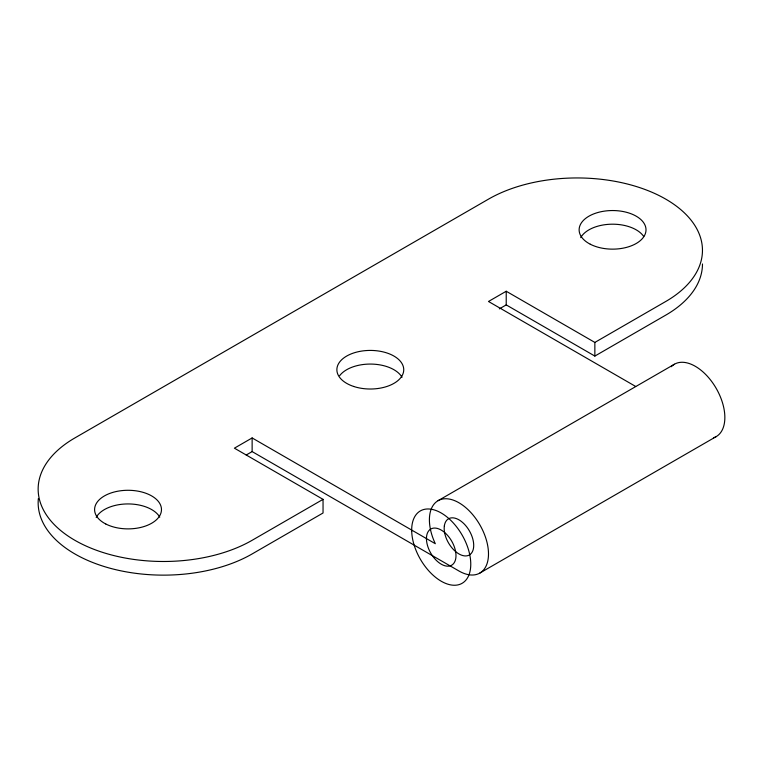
<?xml version="1.0" encoding="UTF-8"?>
<svg xmlns="http://www.w3.org/2000/svg" width="763" height="763" viewBox="0 0 763 763"><rect width="100%" height="100%" fill="white"/><g stroke="black" fill="none" stroke-linecap="round" stroke-linejoin="round"><path stroke-width="1.14" d="M246.22 455.006L252.133 451.591L458.945 570.991A41.784 24.12 60 0 0 487.815 546.279A41.784 24.12 60 0 0 446.66 498.764A41.784 24.12 60 0 0 435.311 543.704L252.133 437.943L234.403 448.177L323.045 499.355L323.045 512.994L252.133 553.938A125.351 72.371 0 0 1 112.123 568.778A125.351 72.371 0 0 1 38.369 498.487M323.045 499.355L252.133 540.29A125.351 72.371 0 0 1 74.86 540.29A125.351 72.371 0 0 1 74.86 437.943L488.492 199.143A125.351 72.371 0 0 1 665.756 199.143A125.351 72.371 0 0 1 665.756 301.48L594.854 342.425L506.222 291.247L488.492 301.48L635.655 386.45M499.326 308.872L506.222 304.895L594.854 356.073L665.756 315.129A125.351 72.371 0 0 0 702.475 263.96M438.057 500.69L674.416 364.237M479.841 573.061L716.199 436.598M594.854 342.425L594.854 356.073M506.222 291.247L506.222 304.895M252.133 437.943L252.133 451.591M671.259 366.707A41.784 24.12 60 0 1 715.761 387.614A41.784 24.12 60 0 1 713.453 437.819M580.719 237.646A33.429 19.294 0 0 1 611.516 224.198A33.429 19.294 0 0 1 643.734 236.492M339.64 375.692A33.429 19.294 0 0 1 371.781 364.085A33.429 19.294 0 0 1 402.034 377.284M96.186 517.39A33.429 19.294 0 0 1 127.831 503.933A33.429 19.294 0 0 1 159.772 517.152M444.333 525.945A20.887 12.065 60 0 0 464.381 555.874A20.887 12.065 60 0 0 468.12 528.807A20.887 12.065 60 0 0 444.333 525.945M105.752 523.971A33.429 19.294 0 0 0 160.764 513.537A33.429 19.294 0 0 0 117.616 491.248A33.429 19.294 0 0 0 105.752 523.971M353.603 386.431A33.429 19.294 0 0 0 403.741 369.712A33.429 19.294 0 0 0 353.603 353.002A33.429 19.294 0 0 0 353.603 386.431M590.285 244.227A33.429 19.294 0 0 0 645.298 233.793A33.429 19.294 0 0 0 602.15 211.504A33.429 19.294 0 0 0 590.285 244.227M411.705 531.496A41.784 24.12 60 0 0 457.047 585.059A41.784 24.12 60 0 0 454.91 524.782A41.784 24.12 60 0 0 411.705 531.496M426.46 539.307A20.887 12.065 60 0 0 449.13 566.089A20.887 12.065 60 0 0 448.062 535.95A20.887 12.065 60 0 0 426.46 539.307"/></g></svg>
